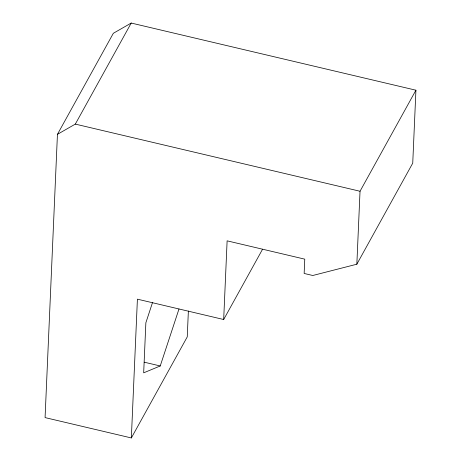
<?xml version="1.0" encoding="UTF-8"?>
<svg xmlns="http://www.w3.org/2000/svg" width="461" height="461" viewBox="0 0 461 461"><rect width="100%" height="100%" fill="white"/><g stroke="black" fill="none" stroke-linecap="round" stroke-linejoin="round"><path stroke-width="0.69" d="M131.35 437.95L137.407 299.166L223.683 319.519L227.117 240.838L304.767 259.157L304.145 273.459L312.771 275.494L356.843 264.211L412.739 163.159L415.926 90.206L131.218 23.05L113.337 33.284L57.441 134.341L45.074 417.603L131.35 437.95L187.247 336.899L188.376 311.008M356.843 264.211L360.029 191.257L415.926 90.206M152.556 302.428L145.866 322.763L143.676 372.834L160.232 365.965L178.977 309.026M57.441 134.341L75.322 124.101L131.218 23.05M223.683 319.519L262.568 249.217M75.322 124.101L360.029 191.257M144.23 362.19L160.232 365.965"/></g></svg>
